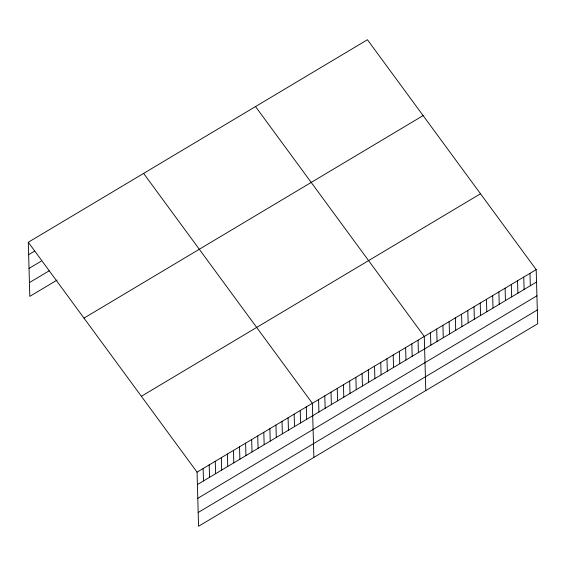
<?xml version="1.0" encoding="UTF-8"?>
<svg xmlns="http://www.w3.org/2000/svg" width="566" height="566" viewBox="0 0 566 566"><rect width="100%" height="100%" fill="white"/><g stroke="black" fill="none" stroke-linecap="round" stroke-linejoin="round"><path stroke-width="0.85" d="M28.3 242.262L367.433 39.733L536.186 269.628L537.7 323.738L198.567 526.267L197.06 472.157L28.3 242.262L29.814 296.372L57.124 280.064M28.647 254.665L34.717 251.042M29.029 268.433L41.169 261.181M29.425 282.611L49.15 270.831M83.987 318.127L423.12 115.598M141.366 396.292L480.499 193.763M197.06 472.157L536.186 269.628M197.407 484.567L536.533 282.038M197.789 498.328L536.922 295.799M198.185 512.506L537.318 309.977M255.521 106.571L424.274 336.466L425.788 390.575M143.601 173.401L312.361 403.296L313.875 457.406M529.974 273.343L530.321 285.745M523.755 277.057L524.102 289.459M517.536 280.771L517.883 293.174M511.317 284.479L511.664 296.888M505.098 288.193L505.445 300.603M498.887 291.907L499.233 304.317M492.668 295.622L493.014 308.024M486.449 299.336L486.795 311.739M480.23 303.043L480.576 315.453M474.018 306.758L474.365 319.167M467.799 310.472L468.146 322.882M461.58 314.187L461.927 326.589M455.361 317.901L455.708 330.303M449.142 321.608L449.489 334.018M442.93 325.323L443.277 337.732M436.711 329.037L437.058 341.447M430.493 332.751L430.839 345.154M418.062 340.173L418.401 352.583M411.843 343.887L412.19 356.297M405.624 347.602L405.971 360.011M399.405 351.316L399.752 363.719M393.186 355.031L393.533 367.433M386.974 358.738L387.321 371.147M380.755 362.452L381.102 374.862M374.536 366.167L374.883 378.576M368.317 369.881L368.664 382.283M362.099 373.595L362.445 385.998M355.887 377.31L356.233 389.712M349.668 381.017L350.014 393.427M343.449 384.731L343.795 397.141M337.23 388.446L337.577 400.855M331.018 392.16L331.365 404.563M324.799 395.875L325.146 408.277M318.58 399.582L318.927 411.991M306.291 406.919L306.638 419.328M300.228 410.548L300.574 422.951M294.157 414.171L294.504 426.58M288.087 417.793L288.434 430.202M282.017 421.415L282.363 433.825M275.953 425.045L276.3 437.447M269.883 428.667L270.23 441.077M263.813 432.29L264.159 444.699M257.742 435.912L258.089 448.322M251.679 439.541L252.026 451.944M245.609 443.164L245.955 455.573M239.538 446.786L239.885 459.196M233.468 450.409L233.815 462.818M227.405 454.038L227.751 466.441M221.334 457.661L221.681 470.07M215.264 461.283L215.611 473.692M209.194 464.905L209.54 477.315M203.13 468.535L203.477 480.937"/></g></svg>
